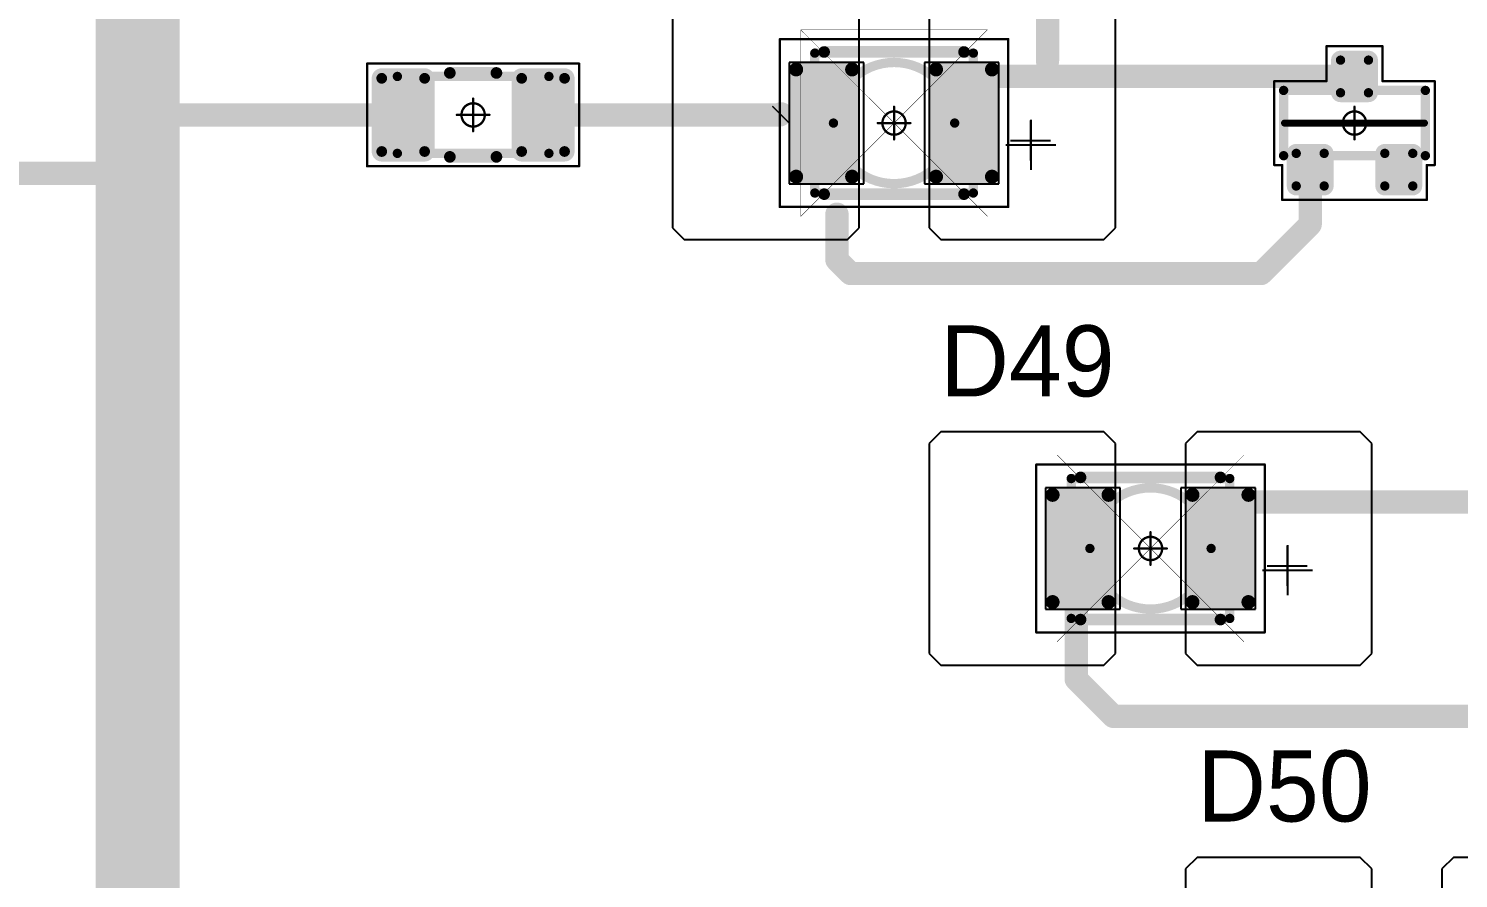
# Model space of a CAD drawing. Header units: millimetres. Extents: x 0 to 395, y 0 to 190.
# Drawn here: x 143.44 to 174.1, y 63.58 to 81.8 of the extents above; entities that cross this region are included whole.
import ezdxf

# ---------------------------------------------------------------- set-up
doc = ezdxf.new("R2010")
doc.units = ezdxf.units.MM
for name, color, linetype in [('Mechanical13', 56, 'Continuous'), ('Mechanical15', 56, 'Continuous'), ('Mechanical5', 56, 'Continuous'), ('TopLayer', 1, 'Continuous'), ('TopOverlay', 2, 'Continuous'), ('TopPaste', 8, 'Continuous'), ('TopSolder', 216, 'Continuous')]:
    doc.layers.add(name, color=color, linetype=linetype)

# ---------------------------------------------------------------- blocks, each defined once
blk = doc.blocks.new('SOT23_1136')
at = {"layer": 'Mechanical13', "const_width": 0.2}
for points in [[(-0.7, 1.52), (0.7, 1.52)], [(-0.7, 1.52), (-0.7, -1.52)], [(0.7, 1.52), (0.7, -1.52)], [(-0.7, -1.52), (0.7, -1.52)]]:
    blk.add_lwpolyline(points, dxfattribs=at)
at = {"layer": 'Mechanical13', "const_width": 0.1}
for points in [[(-0.75, 1.52, 1), (-0.65, 1.52, 1)], [(-0.75, 1.52, 1), (-0.65, 1.52, 1)], [(0.65, 1.52, 1), (0.75, 1.52, 1)], [(0.65, 1.52, 1), (0.75, 1.52, 1)], [(-0.75, -1.52, 1), (-0.65, -1.52, 1)], [(-0.75, -1.52, 1), (-0.65, -1.52, 1)], [(0.65, -1.52, 1), (0.75, -1.52, 1)], [(0.65, -1.52, 1), (0.75, -1.52, 1)]]:
    blk.add_lwpolyline(points, format="xyb", close=True, dxfattribs=at)
at = {"layer": 'Mechanical15', "const_width": 0.05}
for points in [[(-1.65, 1.55), (-1.65, -1.55)], [(-1.65, 1.55), (-0.9, 1.55)], [(-0.9, 1.72), (-0.9, 1.55)], [(-0.9, 1.72), (0.9, 1.72)], [(0.9, 1.72), (0.9, 0.6)], [(0.9, 0.6), (1.65, 0.6)], [(1.65, 0.6), (1.65, -0.6)], [(0, 0.35), (0, -0.35)], [(-0.35, 0), (0.35, 0)], [(0.9, -0.6), (1.65, -0.6)], [(0.9, -0.6), (0.9, -1.72)], [(-1.65, -1.55), (-0.9, -1.55)], [(-0.9, -1.55), (-0.9, -1.72)], [(-0.9, -1.72), (0.9, -1.72)]]:
    blk.add_lwpolyline(points, dxfattribs=at)
at = {"layer": 'Mechanical15'}
for points, const_width in [([(-1.662, 1.55, 1), (-1.637, 1.55, 1)], 0.025), ([(-1.662, 1.55, 1), (-1.637, 1.55, 1)], 0.025), ([(-0.913, 1.72, 1), (-0.888, 1.72, 1)], 0.025), ([(-0.913, 1.72, 1), (-0.888, 1.72, 1)], 0.025), ([(-0.913, 1.55, 1), (-0.888, 1.55, 1)], 0.025), ([(-0.913, 1.55, 1), (-0.888, 1.55, 1)], 0.025), ([(0.888, 1.72, 1), (0.913, 1.72, 1)], 0.025), ([(0.888, 1.72, 1), (0.913, 1.72, 1)], 0.025), ([(0.888, 0.6, 1), (0.913, 0.6, 1)], 0.025), ([(0.888, 0.6, 1), (0.913, 0.6, 1)], 0.025), ([(1.637, 0.6, 1), (1.662, 0.6, 1)], 0.025), ([(1.637, 0.6, 1), (1.662, 0.6, 1)], 0.025), ([(-0.012, 0.35, 1), (0.012, 0.35, 1)], 0.025), ([(-0.362, 0, 1), (-0.337, 0, 1)], 0.025), ([(0.25, 0, 1), (-0.25, 0, 1)], 0.05), ([(-0.262, 0, 1), (-0.238, 0, 1)], 0.025), ([(0.238, 0, 1), (0.262, 0, 1)], 0.025), ([(0.337, 0, 1), (0.362, 0, 1)], 0.025), ([(-0.012, -0.35, 1), (0.012, -0.35, 1)], 0.025), ([(0.888, -0.6, 1), (0.913, -0.6, 1)], 0.025), ([(0.888, -0.6, 1), (0.913, -0.6, 1)], 0.025), ([(1.637, -0.6, 1), (1.662, -0.6, 1)], 0.025), ([(1.637, -0.6, 1), (1.662, -0.6, 1)], 0.025), ([(-1.662, -1.55, 1), (-1.637, -1.55, 1)], 0.025), ([(-1.662, -1.55, 1), (-1.637, -1.55, 1)], 0.025), ([(-0.913, -1.55, 1), (-0.888, -1.55, 1)], 0.025), ([(-0.913, -1.55, 1), (-0.888, -1.55, 1)], 0.025), ([(-0.913, -1.72, 1), (-0.888, -1.72, 1)], 0.025), ([(-0.913, -1.72, 1), (-0.888, -1.72, 1)], 0.025), ([(0.888, -1.72, 1), (0.913, -1.72, 1)], 0.025), ([(0.888, -1.72, 1), (0.913, -1.72, 1)], 0.025)]:
    blk.add_lwpolyline(points, format="xyb", close=True, dxfattribs=dict(at, const_width=const_width))
at = {"layer": 'TopLayer', "const_width": 0.1}
for points in [[(-1.4, 1.25, 1), (-1.3, 1.25, 1)], [(-0.7, 1.25, 1), (-0.6, 1.25, 1)], [(-1.4, 0.65, 1), (-1.3, 0.65, 1)], [(-0.7, 0.65, 1), (-0.6, 0.65, 1)], [(0.6, 0.3, 1), (0.7, 0.3, 1)], [(1.3, 0.3, 1), (1.4, 0.3, 1)], [(0.6, -0.3, 1), (0.7, -0.3, 1)], [(1.3, -0.3, 1), (1.4, -0.3, 1)], [(-1.4, -0.65, 1), (-1.3, -0.65, 1)], [(-0.7, -0.65, 1), (-0.6, -0.65, 1)], [(-1.4, -1.25, 1), (-1.3, -1.25, 1)], [(-0.7, -1.25, 1), (-0.6, -1.25, 1)]]:
    blk.add_lwpolyline(points, format="xyb", close=True, dxfattribs=at)
at = {"layer": 'TopLayer'}
for points in [[(-1.45, 1.25), (-1.45, 0.65), (-0.55, 1.25), (-0.55, 0.65)], [(-1.35, 1.35), (-1.35, 0.55), (-0.65, 1.35), (-0.65, 0.55)], [(0.65, 0.4), (0.65, -0.4), (1.35, 0.4), (1.35, -0.4)], [(0.55, 0.3), (0.55, -0.3), (1.45, 0.3), (1.45, -0.3)], [(-1.35, -0.55), (-1.35, -1.35), (-0.65, -0.55), (-0.65, -1.35)], [(-1.45, -0.65), (-1.45, -1.25), (-0.55, -0.65), (-0.55, -1.25)]]:
    blk.add_solid(points, dxfattribs=at)
at = {"layer": 'TopOverlay', "const_width": 0.15}
blk.add_lwpolyline([(0, 1.5), (0, -1.5)], dxfattribs=at)
at = {"layer": 'TopOverlay', "const_width": 0.075}
for points in [[(-0.038, 1.5, 1), (0.038, 1.5, 1)], [(-0.038, -1.5, 1), (0.038, -1.5, 1)]]:
    blk.add_lwpolyline(points, format="xyb", close=True, dxfattribs=at)
at = {"layer": 'TopPaste', "const_width": 0.075}
for points in [[(-1.387, 1.25, 1), (-1.313, 1.25, 1)], [(-0.687, 1.25, 1), (-0.613, 1.25, 1)], [(-1.387, 0.65, 1), (-1.313, 0.65, 1)], [(-0.687, 0.65, 1), (-0.613, 0.65, 1)], [(0.613, 0.3, 1), (0.687, 0.3, 1)], [(1.313, 0.3, 1), (1.387, 0.3, 1)], [(0.613, -0.3, 1), (0.687, -0.3, 1)], [(1.313, -0.3, 1), (1.387, -0.3, 1)], [(-1.387, -0.65, 1), (-1.313, -0.65, 1)], [(-0.687, -0.65, 1), (-0.613, -0.65, 1)], [(-1.387, -1.25, 1), (-1.313, -1.25, 1)], [(-0.687, -1.25, 1), (-0.613, -1.25, 1)]]:
    blk.add_lwpolyline(points, format="xyb", close=True, dxfattribs=at)
at = {"layer": 'TopPaste'}
for points in [[(-1.425, 1.25), (-1.425, 0.65), (-0.575, 1.25), (-0.575, 0.65)], [(-1.35, 1.325), (-1.35, 0.575), (-0.65, 1.325), (-0.65, 0.575)], [(0.65, 0.375), (0.65, -0.375), (1.35, 0.375), (1.35, -0.375)], [(0.575, 0.3), (0.575, -0.3), (1.425, 0.3), (1.425, -0.3)], [(-1.35, -0.575), (-1.35, -1.325), (-0.65, -0.575), (-0.65, -1.325)], [(-1.425, -0.65), (-1.425, -1.25), (-0.575, -0.65), (-0.575, -1.25)]]:
    blk.add_solid(points, dxfattribs=at)
at = {"layer": 'TopSolder', "const_width": 0.202}
for points in [[(-1.451, 1.25, 1), (-1.249, 1.25, 1)], [(-0.751, 1.25, 1), (-0.549, 1.25, 1)], [(-1.451, 0.65, 1), (-1.249, 0.65, 1)], [(-0.751, 0.65, 1), (-0.549, 0.65, 1)], [(0.549, 0.3, 1), (0.751, 0.3, 1)], [(1.249, 0.3, 1), (1.451, 0.3, 1)], [(0.549, -0.3, 1), (0.751, -0.3, 1)], [(1.249, -0.3, 1), (1.451, -0.3, 1)], [(-1.451, -0.65, 1), (-1.249, -0.65, 1)], [(-0.751, -0.65, 1), (-0.549, -0.65, 1)], [(-1.451, -1.25, 1), (-1.249, -1.25, 1)], [(-0.751, -1.25, 1), (-0.549, -1.25, 1)]]:
    blk.add_lwpolyline(points, format="xyb", close=True, dxfattribs=at)
at = {"layer": 'TopSolder'}
for points in [[(-1.552, 1.25), (-1.552, 0.65), (-0.448, 1.25), (-0.448, 0.65)], [(-1.35, 1.452), (-1.35, 0.448), (-0.65, 1.452), (-0.65, 0.448)], [(0.65, 0.502), (0.65, -0.502), (1.35, 0.502), (1.35, -0.502)], [(0.448, 0.3), (0.448, -0.3), (1.552, 0.3), (1.552, -0.3)], [(-1.35, -0.448), (-1.35, -1.452), (-0.65, -0.448), (-0.65, -1.452)], [(-1.552, -0.65), (-1.552, -1.25), (-0.448, -0.65), (-0.448, -1.25)]]:
    blk.add_solid(points, dxfattribs=at)
blk = doc.blocks.new('RC1206S_1207')
at = {"layer": 'Mechanical13', "const_width": 0.2}
for points in [[(-1.625, 0.825), (-1.625, -0.825)], [(1.625, 0.825), (-1.625, 0.825)], [(1.625, 0.825), (1.625, -0.825)], [(1.625, -0.825), (-1.625, -0.825)]]:
    blk.add_lwpolyline(points, dxfattribs=at)
at = {"layer": 'Mechanical13', "const_width": 0.1}
for points in [[(-1.675, 0.825, 1), (-1.575, 0.825, 1)], [(-1.675, 0.825, 1), (-1.575, 0.825, 1)], [(1.575, 0.825, 1), (1.675, 0.825, 1)], [(1.575, 0.825, 1), (1.675, 0.825, 1)], [(-1.675, -0.825, 1), (-1.575, -0.825, 1)], [(-1.675, -0.825, 1), (-1.575, -0.825, 1)], [(1.575, -0.825, 1), (1.675, -0.825, 1)], [(1.575, -0.825, 1), (1.675, -0.825, 1)]]:
    blk.add_lwpolyline(points, format="xyb", close=True, dxfattribs=at)
at = {"layer": 'Mechanical15', "const_width": 0.05}
for points in [[(-2.275, 1.1), (-2.275, -1.1)], [(2.275, 1.1), (-2.275, 1.1)], [(2.275, 1.1), (2.275, -1.1)], [(0, 0.35), (0, -0.35)], [(0.35, 0), (-0.35, 0)], [(2.275, -1.1), (-2.275, -1.1)]]:
    blk.add_lwpolyline(points, dxfattribs=at)
at = {"layer": 'Mechanical15'}
for points, const_width in [([(-2.287, 1.1, 1), (-2.262, 1.1, 1)], 0.025), ([(-2.287, 1.1, 1), (-2.262, 1.1, 1)], 0.025), ([(2.262, 1.1, 1), (2.287, 1.1, 1)], 0.025), ([(2.262, 1.1, 1), (2.287, 1.1, 1)], 0.025), ([(-0.012, 0.35, 1), (0.012, 0.35, 1)], 0.025), ([(-0.362, 0, 1), (-0.337, 0, 1)], 0.025), ([(0.25, 0, 1), (-0.25, 0, 1)], 0.05), ([(-0.262, 0, 1), (-0.238, 0, 1)], 0.025), ([(0.238, 0, 1), (0.262, 0, 1)], 0.025), ([(0.337, 0, 1), (0.362, 0, 1)], 0.025), ([(-0.012, -0.35, 1), (0.012, -0.35, 1)], 0.025), ([(-2.287, -1.1, 1), (-2.262, -1.1, 1)], 0.025), ([(-2.287, -1.1, 1), (-2.262, -1.1, 1)], 0.025), ([(2.262, -1.1, 1), (2.287, -1.1, 1)], 0.025), ([(2.262, -1.1, 1), (2.287, -1.1, 1)], 0.025)]:
    blk.add_lwpolyline(points, format="xyb", close=True, dxfattribs=dict(at, const_width=const_width))
at = {"layer": 'TopLayer', "const_width": 0.115}
for points in [[(-2.018, 0.785, 1), (-1.903, 0.785, 1)], [(-1.098, 0.785, 1), (-0.983, 0.785, 1)], [(0.983, 0.785, 1), (1.098, 0.785, 1)], [(1.903, 0.785, 1), (2.018, 0.785, 1)], [(-2.018, -0.785, 1), (-1.903, -0.785, 1)], [(-1.098, -0.785, 1), (-0.983, -0.785, 1)], [(0.983, -0.785, 1), (1.098, -0.785, 1)], [(1.903, -0.785, 1), (2.018, -0.785, 1)]]:
    blk.add_lwpolyline(points, format="xyb", close=True, dxfattribs=at)
at = {"layer": 'TopLayer'}
for points in [[(-2.075, -0.785), (-0.925, -0.785), (-2.075, 0.785), (-0.925, 0.785)], [(-1.96, -0.9), (-1.04, -0.9), (-1.96, 0.9), (-1.04, 0.9)], [(0.925, -0.785), (2.075, -0.785), (0.925, 0.785), (2.075, 0.785)], [(1.04, -0.9), (1.96, -0.9), (1.04, 0.9), (1.96, 0.9)]]:
    blk.add_solid(points, dxfattribs=at)
at = {"layer": 'TopOverlay', "const_width": 0.25}
for points in [[(0.5, 0.9), (-0.5, 0.9)], [(0.5, -0.9), (-0.5, -0.9)]]:
    blk.add_lwpolyline(points, dxfattribs=at)
at = {"layer": 'TopOverlay', "const_width": 0.125}
for points in [[(-0.562, 0.9, 1), (-0.437, 0.9, 1)], [(0.437, 0.9, 1), (0.562, 0.9, 1)], [(-0.562, -0.9, 1), (-0.437, -0.9, 1)], [(0.437, -0.9, 1), (0.562, -0.9, 1)]]:
    blk.add_lwpolyline(points, format="xyb", close=True, dxfattribs=at)
at = {"layer": 'TopPaste', "const_width": 0.09}
for points in [[(-2.005, 0.785, 1), (-1.915, 0.785, 1)], [(-1.085, 0.785, 1), (-0.995, 0.785, 1)], [(0.995, 0.785, 1), (1.085, 0.785, 1)], [(1.915, 0.785, 1), (2.005, 0.785, 1)], [(-2.005, -0.785, 1), (-1.915, -0.785, 1)], [(-1.085, -0.785, 1), (-0.995, -0.785, 1)], [(0.995, -0.785, 1), (1.085, -0.785, 1)], [(1.915, -0.785, 1), (2.005, -0.785, 1)]]:
    blk.add_lwpolyline(points, format="xyb", close=True, dxfattribs=at)
at = {"layer": 'TopPaste'}
for points in [[(-2.05, -0.785), (-0.95, -0.785), (-2.05, 0.785), (-0.95, 0.785)], [(-1.96, -0.875), (-1.04, -0.875), (-1.96, 0.875), (-1.04, 0.875)], [(0.95, -0.785), (2.05, -0.785), (0.95, 0.785), (2.05, 0.785)], [(1.04, -0.875), (1.96, -0.875), (1.04, 0.875), (1.96, 0.875)]]:
    blk.add_solid(points, dxfattribs=at)
at = {"layer": 'TopSolder', "const_width": 0.215}
for points in [[(-2.068, 0.785, 1), (-1.853, 0.785, 1)], [(-1.148, 0.785, 1), (-0.933, 0.785, 1)], [(0.933, 0.785, 1), (1.148, 0.785, 1)], [(1.853, 0.785, 1), (2.068, 0.785, 1)], [(-2.068, -0.785, 1), (-1.853, -0.785, 1)], [(-1.148, -0.785, 1), (-0.933, -0.785, 1)], [(0.933, -0.785, 1), (1.148, -0.785, 1)], [(1.853, -0.785, 1), (2.068, -0.785, 1)]]:
    blk.add_lwpolyline(points, format="xyb", close=True, dxfattribs=at)
at = {"layer": 'TopSolder'}
for points in [[(-1.96, -1), (-1.04, -1), (-1.96, 1), (-1.04, 1)], [(1.04, -1), (1.96, -1), (1.04, 1), (1.96, 1)], [(-2.175, -0.785), (-0.825, -0.785), (-2.175, 0.785), (-0.825, 0.785)], [(0.825, -0.785), (2.175, -0.785), (0.825, 0.785), (2.175, 0.785)]]:
    blk.add_solid(points, dxfattribs=at)
blk = doc.blocks.new('T66G_4_1283')
at = {"layer": 'Mechanical13'}
for p, q in [((2.936, 0.071), (2.936, -1)), ((2.4, -0.464), (3.471, -0.464))]:
    blk.add_line(p, q, dxfattribs=at)
at = {"layer": 'Mechanical13', "const_width": 0.2}
for points in [[(-1.7, 1.5), (1.7, 1.5)], [(-1.7, -1.5), (-1.7, 1.5)], [(1.7, -1.5), (1.7, 1.5)], [(-1.7, -1.5), (1.7, -1.5)]]:
    blk.add_lwpolyline(points, dxfattribs=at)
at = {"layer": 'Mechanical13'}
for points, const_width in [([(-1.75, 1.5, 1), (-1.65, 1.5, 1)], 0.1), ([(-1.75, 1.5, 1), (-1.65, 1.5, 1)], 0.1), ([(1.65, 1.5, 1), (1.75, 1.5, 1)], 0.1), ([(1.65, 1.5, 1), (1.75, 1.5, 1)], 0.1), ([(1.3, 0, 1), (-1.3, 0, 1)], 0.2), ([(-1.35, 0, 1), (-1.25, 0, 1)], 0.1), ([(1.25, 0, 1), (1.35, 0, 1)], 0.1), ([(-1.75, -1.5, 1), (-1.65, -1.5, 1)], 0.1), ([(-1.75, -1.5, 1), (-1.65, -1.5, 1)], 0.1), ([(1.65, -1.5, 1), (1.75, -1.5, 1)], 0.1), ([(1.65, -1.5, 1), (1.75, -1.5, 1)], 0.1)]:
    blk.add_lwpolyline(points, format="xyb", close=True, dxfattribs=dict(at, const_width=const_width))
at = {"layer": 'Mechanical15', "const_width": 0.05}
for points in [[(-2.45, -1.8), (-2.45, 1.8)], [(-2.45, 1.8), (2.45, 1.8)], [(2.45, -1.8), (2.45, 1.8)], [(0, -0.35), (0, 0.35)], [(-0.35, 0), (0.35, 0)], [(-2.45, -1.8), (2.45, -1.8)]]:
    blk.add_lwpolyline(points, dxfattribs=at)
at = {"layer": 'Mechanical15'}
for points, const_width in [([(-2.462, 1.8, 1), (-2.438, 1.8, 1)], 0.025), ([(-2.462, 1.8, 1), (-2.438, 1.8, 1)], 0.025), ([(2.438, 1.8, 1), (2.462, 1.8, 1)], 0.025), ([(2.438, 1.8, 1), (2.462, 1.8, 1)], 0.025), ([(-0.012, 0.35, 1), (0.012, 0.35, 1)], 0.025), ([(-0.362, 0, 1), (-0.337, 0, 1)], 0.025), ([(0.25, 0, 1), (-0.25, 0, 1)], 0.05), ([(-0.262, 0, 1), (-0.238, 0, 1)], 0.025), ([(0.238, 0, 1), (0.262, 0, 1)], 0.025), ([(0.337, 0, 1), (0.362, 0, 1)], 0.025), ([(-0.012, -0.35, 1), (0.012, -0.35, 1)], 0.025), ([(-2.462, -1.8, 1), (-2.438, -1.8, 1)], 0.025), ([(-2.462, -1.8, 1), (-2.438, -1.8, 1)], 0.025), ([(2.438, -1.8, 1), (2.462, -1.8, 1)], 0.025), ([(2.438, -1.8, 1), (2.462, -1.8, 1)], 0.025)]:
    blk.add_lwpolyline(points, format="xyb", close=True, dxfattribs=dict(at, const_width=const_width))
at = {"layer": 'TopLayer'}
for p, q in [((-4.5, 2.5), (-4.75, 2.25)), ((-1, 2.5), (-4.5, 2.5)), ((-0.75, 2.25), (-1, 2.5)), ((1, 2.5), (0.75, 2.25)), ((4.5, 2.5), (1, 2.5)), ((4.75, 2.25), (4.5, 2.5)), ((-4.75, 2.25), (-4.75, -2.25)), ((-0.75, -2.25), (-0.75, 2.25)), ((0.75, 2.25), (0.75, -2.25)), ((4.75, -2.25), (4.75, 2.25)), ((-4.75, -2.25), (-4.5, -2.5)), ((-1, -2.5), (-0.75, -2.25)), ((0.75, -2.25), (1, -2.5)), ((4.5, -2.5), (4.75, -2.25)), ((-4.5, -2.5), (-1, -2.5)), ((1, -2.5), (4.5, -2.5))]:
    blk.add_line(p, q, dxfattribs=at)
at = {"layer": 'TopLayer', "const_width": 0.15}
for points in [[(-2.175, 1.15, 1), (-2.025, 1.15, 1)], [(-0.975, 1.15, 1), (-0.825, 1.15, 1)], [(0.825, 1.15, 1), (0.975, 1.15, 1)], [(2.025, 1.15, 1), (2.175, 1.15, 1)], [(-2.175, -1.15, 1), (-2.025, -1.15, 1)], [(-0.975, -1.15, 1), (-0.825, -1.15, 1)], [(0.825, -1.15, 1), (0.975, -1.15, 1)], [(2.025, -1.15, 1), (2.175, -1.15, 1)]]:
    blk.add_lwpolyline(points, format="xyb", close=True, dxfattribs=at)
at = {"layer": 'TopLayer'}
for points in [[(-0.9, 1.3), (-2.1, 1.3), (-0.9, -1.3), (-2.1, -1.3)], [(2.1, 1.3), (0.9, 1.3), (2.1, -1.3), (0.9, -1.3)], [(-0.75, 1.15), (-2.25, 1.15), (-0.75, -1.15), (-2.25, -1.15)], [(2.25, 1.15), (0.75, 1.15), (2.25, -1.15), (0.75, -1.15)]]:
    blk.add_solid(points, dxfattribs=at)
at = {"layer": 'TopOverlay'}
for p, q in [((2.928, 0.057), (2.928, -0.8)), ((2.5, -0.372), (3.357, -0.372))]:
    blk.add_line(p, q, dxfattribs=at)
at = {"layer": 'TopOverlay', "const_width": 0.25}
for points in [[(-1.5, 1.525), (1.5, 1.525)], [(-1.5, -1.525), (1.5, -1.525)]]:
    blk.add_lwpolyline(points, dxfattribs=at)
at = {"layer": 'TopOverlay', "const_width": 0.125}
for points in [[(-1.562, 1.525, 1), (-1.438, 1.525, 1)], [(1.438, 1.525, 1), (1.562, 1.525, 1)], [(-1.562, -1.525, 1), (-1.438, -1.525, 1)], [(1.438, -1.525, 1), (1.562, -1.525, 1)]]:
    blk.add_lwpolyline(points, format="xyb", close=True, dxfattribs=at)
at = {"layer": 'TopPaste', "const_width": 0.125}
for points in [[(-2.163, 1.15, 1), (-2.038, 1.15, 1)], [(-0.963, 1.15, 1), (-0.838, 1.15, 1)], [(0.838, 1.15, 1), (0.963, 1.15, 1)], [(2.038, 1.15, 1), (2.163, 1.15, 1)], [(-2.163, -1.15, 1), (-2.038, -1.15, 1)], [(-0.963, -1.15, 1), (-0.838, -1.15, 1)], [(0.838, -1.15, 1), (0.963, -1.15, 1)], [(2.038, -1.15, 1), (2.163, -1.15, 1)]]:
    blk.add_lwpolyline(points, format="xyb", close=True, dxfattribs=at)
at = {"layer": 'TopPaste'}
for points in [[(-0.9, 1.275), (-2.1, 1.275), (-0.9, -1.275), (-2.1, -1.275)], [(2.1, 1.275), (0.9, 1.275), (2.1, -1.275), (0.9, -1.275)], [(-0.775, 1.15), (-2.225, 1.15), (-0.775, -1.15), (-2.225, -1.15)], [(2.225, 1.15), (0.775, 1.15), (2.225, -1.15), (0.775, -1.15)]]:
    blk.add_solid(points, dxfattribs=at)
at = {"layer": 'TopSolder'}
for p, q in [((-2.25, 1.3), (-2.25, -1.3)), ((-0.65, 1.3), (-2.25, 1.3)), ((-0.65, -1.3), (-0.65, 1.3)), ((0.65, 1.3), (0.65, -1.3)), ((2.25, 1.3), (0.65, 1.3)), ((2.25, -1.3), (2.25, 1.3)), ((-2.25, -1.3), (-0.65, -1.3)), ((0.65, -1.3), (2.25, -1.3))]:
    blk.add_line(p, q, dxfattribs=at)
blk = doc.blocks.new('T66G_4_1284')
at = {"layer": 'Mechanical13'}
for p, q in [((2.936, 0.071), (2.936, -1)), ((2.4, -0.464), (3.471, -0.464))]:
    blk.add_line(p, q, dxfattribs=at)
at = {"layer": 'Mechanical13', "const_width": 0.2}
for points in [[(-1.7, 1.5), (1.7, 1.5)], [(-1.7, -1.5), (-1.7, 1.5)], [(1.7, -1.5), (1.7, 1.5)], [(-1.7, -1.5), (1.7, -1.5)]]:
    blk.add_lwpolyline(points, dxfattribs=at)
at = {"layer": 'Mechanical13'}
for points, const_width in [([(-1.75, 1.5, 1), (-1.65, 1.5, 1)], 0.1), ([(-1.75, 1.5, 1), (-1.65, 1.5, 1)], 0.1), ([(1.65, 1.5, 1), (1.75, 1.5, 1)], 0.1), ([(1.65, 1.5, 1), (1.75, 1.5, 1)], 0.1), ([(1.3, 0, 1), (-1.3, 0, 1)], 0.2), ([(-1.35, 0, 1), (-1.25, 0, 1)], 0.1), ([(1.25, 0, 1), (1.35, 0, 1)], 0.1), ([(-1.75, -1.5, 1), (-1.65, -1.5, 1)], 0.1), ([(-1.75, -1.5, 1), (-1.65, -1.5, 1)], 0.1), ([(1.65, -1.5, 1), (1.75, -1.5, 1)], 0.1), ([(1.65, -1.5, 1), (1.75, -1.5, 1)], 0.1)]:
    blk.add_lwpolyline(points, format="xyb", close=True, dxfattribs=dict(at, const_width=const_width))
at = {"layer": 'Mechanical15', "const_width": 0.05}
for points in [[(-2.45, -1.8), (-2.45, 1.8)], [(-2.45, 1.8), (2.45, 1.8)], [(2.45, -1.8), (2.45, 1.8)], [(0, -0.35), (0, 0.35)], [(-0.35, 0), (0.35, 0)], [(-2.45, -1.8), (2.45, -1.8)]]:
    blk.add_lwpolyline(points, dxfattribs=at)
at = {"layer": 'Mechanical15'}
for points, const_width in [([(-2.462, 1.8, 1), (-2.438, 1.8, 1)], 0.025), ([(-2.462, 1.8, 1), (-2.438, 1.8, 1)], 0.025), ([(2.438, 1.8, 1), (2.462, 1.8, 1)], 0.025), ([(2.438, 1.8, 1), (2.462, 1.8, 1)], 0.025), ([(-0.012, 0.35, 1), (0.012, 0.35, 1)], 0.025), ([(-0.362, 0, 1), (-0.337, 0, 1)], 0.025), ([(0.25, 0, 1), (-0.25, 0, 1)], 0.05), ([(-0.262, 0, 1), (-0.238, 0, 1)], 0.025), ([(0.238, 0, 1), (0.262, 0, 1)], 0.025), ([(0.337, 0, 1), (0.362, 0, 1)], 0.025), ([(-0.012, -0.35, 1), (0.012, -0.35, 1)], 0.025), ([(-2.462, -1.8, 1), (-2.438, -1.8, 1)], 0.025), ([(-2.462, -1.8, 1), (-2.438, -1.8, 1)], 0.025), ([(2.438, -1.8, 1), (2.462, -1.8, 1)], 0.025), ([(2.438, -1.8, 1), (2.462, -1.8, 1)], 0.025)]:
    blk.add_lwpolyline(points, format="xyb", close=True, dxfattribs=dict(at, const_width=const_width))
at = {"layer": 'TopLayer'}
for p, q in [((-4.5, 2.5), (-4.75, 2.25)), ((-1, 2.5), (-4.5, 2.5)), ((-0.75, 2.25), (-1, 2.5)), ((1, 2.5), (0.75, 2.25)), ((4.5, 2.5), (1, 2.5)), ((4.75, 2.25), (4.5, 2.5)), ((-4.75, 2.25), (-4.75, -2.25)), ((-0.75, -2.25), (-0.75, 2.25)), ((0.75, 2.25), (0.75, -2.25)), ((4.75, -2.25), (4.75, 2.25)), ((-4.75, -2.25), (-4.5, -2.5)), ((-1, -2.5), (-0.75, -2.25)), ((0.75, -2.25), (1, -2.5)), ((4.5, -2.5), (4.75, -2.25)), ((-4.5, -2.5), (-1, -2.5)), ((1, -2.5), (4.5, -2.5))]:
    blk.add_line(p, q, dxfattribs=at)
at = {"layer": 'TopLayer', "const_width": 0.15}
for points in [[(-2.175, 1.15, 1), (-2.025, 1.15, 1)], [(-0.975, 1.15, 1), (-0.825, 1.15, 1)], [(0.825, 1.15, 1), (0.975, 1.15, 1)], [(2.025, 1.15, 1), (2.175, 1.15, 1)], [(-2.175, -1.15, 1), (-2.025, -1.15, 1)], [(-0.975, -1.15, 1), (-0.825, -1.15, 1)], [(0.825, -1.15, 1), (0.975, -1.15, 1)], [(2.025, -1.15, 1), (2.175, -1.15, 1)]]:
    blk.add_lwpolyline(points, format="xyb", close=True, dxfattribs=at)
at = {"layer": 'TopLayer'}
for points in [[(-0.9, 1.3), (-2.1, 1.3), (-0.9, -1.3), (-2.1, -1.3)], [(2.1, 1.3), (0.9, 1.3), (2.1, -1.3), (0.9, -1.3)], [(-0.75, 1.15), (-2.25, 1.15), (-0.75, -1.15), (-2.25, -1.15)], [(2.25, 1.15), (0.75, 1.15), (2.25, -1.15), (0.75, -1.15)]]:
    blk.add_solid(points, dxfattribs=at)
at = {"layer": 'TopOverlay'}
for p, q in [((2.928, 0.057), (2.928, -0.8)), ((2.5, -0.372), (3.357, -0.372))]:
    blk.add_line(p, q, dxfattribs=at)
at = {"layer": 'TopOverlay', "const_width": 0.25}
for points in [[(-1.5, 1.525), (1.5, 1.525)], [(-1.5, -1.525), (1.5, -1.525)]]:
    blk.add_lwpolyline(points, dxfattribs=at)
at = {"layer": 'TopOverlay', "const_width": 0.125}
for points in [[(-1.562, 1.525, 1), (-1.438, 1.525, 1)], [(1.438, 1.525, 1), (1.562, 1.525, 1)], [(-1.562, -1.525, 1), (-1.438, -1.525, 1)], [(1.438, -1.525, 1), (1.562, -1.525, 1)]]:
    blk.add_lwpolyline(points, format="xyb", close=True, dxfattribs=at)
at = {"layer": 'TopPaste', "const_width": 0.125}
for points in [[(-2.163, 1.15, 1), (-2.038, 1.15, 1)], [(-0.963, 1.15, 1), (-0.838, 1.15, 1)], [(0.838, 1.15, 1), (0.963, 1.15, 1)], [(2.038, 1.15, 1), (2.163, 1.15, 1)], [(-2.163, -1.15, 1), (-2.038, -1.15, 1)], [(-0.963, -1.15, 1), (-0.838, -1.15, 1)], [(0.838, -1.15, 1), (0.963, -1.15, 1)], [(2.038, -1.15, 1), (2.163, -1.15, 1)]]:
    blk.add_lwpolyline(points, format="xyb", close=True, dxfattribs=at)
at = {"layer": 'TopPaste'}
for points in [[(-0.9, 1.275), (-2.1, 1.275), (-0.9, -1.275), (-2.1, -1.275)], [(2.1, 1.275), (0.9, 1.275), (2.1, -1.275), (0.9, -1.275)], [(-0.775, 1.15), (-2.225, 1.15), (-0.775, -1.15), (-2.225, -1.15)], [(2.225, 1.15), (0.775, 1.15), (2.225, -1.15), (0.775, -1.15)]]:
    blk.add_solid(points, dxfattribs=at)
at = {"layer": 'TopSolder'}
for p, q in [((-2.25, 1.3), (-2.25, -1.3)), ((-0.65, 1.3), (-2.25, 1.3)), ((-0.65, -1.3), (-0.65, 1.3)), ((0.65, 1.3), (0.65, -1.3)), ((2.25, 1.3), (0.65, 1.3)), ((2.25, -1.3), (2.25, 1.3)), ((-2.25, -1.3), (-0.65, -1.3)), ((0.65, -1.3), (2.25, -1.3))]:
    blk.add_line(p, q, dxfattribs=at)
blk = doc.blocks.new('T66G_4_1285')
at = {"layer": 'Mechanical13'}
for p, q in [((2.936, 0.071), (2.936, -1)), ((2.4, -0.464), (3.471, -0.464))]:
    blk.add_line(p, q, dxfattribs=at)
at = {"layer": 'Mechanical13', "const_width": 0.2}
for points in [[(-1.7, 1.5), (1.7, 1.5)], [(-1.7, -1.5), (-1.7, 1.5)], [(1.7, -1.5), (1.7, 1.5)], [(-1.7, -1.5), (1.7, -1.5)]]:
    blk.add_lwpolyline(points, dxfattribs=at)
at = {"layer": 'Mechanical13'}
for points, const_width in [([(-1.75, 1.5, 1), (-1.65, 1.5, 1)], 0.1), ([(-1.75, 1.5, 1), (-1.65, 1.5, 1)], 0.1), ([(1.65, 1.5, 1), (1.75, 1.5, 1)], 0.1), ([(1.65, 1.5, 1), (1.75, 1.5, 1)], 0.1), ([(1.3, 0, 1), (-1.3, 0, 1)], 0.2), ([(-1.35, 0, 1), (-1.25, 0, 1)], 0.1), ([(1.25, 0, 1), (1.35, 0, 1)], 0.1), ([(-1.75, -1.5, 1), (-1.65, -1.5, 1)], 0.1), ([(-1.75, -1.5, 1), (-1.65, -1.5, 1)], 0.1), ([(1.65, -1.5, 1), (1.75, -1.5, 1)], 0.1), ([(1.65, -1.5, 1), (1.75, -1.5, 1)], 0.1)]:
    blk.add_lwpolyline(points, format="xyb", close=True, dxfattribs=dict(at, const_width=const_width))
at = {"layer": 'Mechanical15', "const_width": 0.05}
for points in [[(-2.45, -1.8), (-2.45, 1.8)], [(-2.45, 1.8), (2.45, 1.8)], [(2.45, -1.8), (2.45, 1.8)], [(0, -0.35), (0, 0.35)], [(-0.35, 0), (0.35, 0)], [(-2.45, -1.8), (2.45, -1.8)]]:
    blk.add_lwpolyline(points, dxfattribs=at)
at = {"layer": 'Mechanical15'}
for points, const_width in [([(-2.462, 1.8, 1), (-2.438, 1.8, 1)], 0.025), ([(-2.462, 1.8, 1), (-2.438, 1.8, 1)], 0.025), ([(2.438, 1.8, 1), (2.462, 1.8, 1)], 0.025), ([(2.438, 1.8, 1), (2.462, 1.8, 1)], 0.025), ([(-0.012, 0.35, 1), (0.012, 0.35, 1)], 0.025), ([(-0.362, 0, 1), (-0.337, 0, 1)], 0.025), ([(0.25, 0, 1), (-0.25, 0, 1)], 0.05), ([(-0.262, 0, 1), (-0.238, 0, 1)], 0.025), ([(0.238, 0, 1), (0.262, 0, 1)], 0.025), ([(0.337, 0, 1), (0.362, 0, 1)], 0.025), ([(-0.012, -0.35, 1), (0.012, -0.35, 1)], 0.025), ([(-2.462, -1.8, 1), (-2.438, -1.8, 1)], 0.025), ([(-2.462, -1.8, 1), (-2.438, -1.8, 1)], 0.025), ([(2.438, -1.8, 1), (2.462, -1.8, 1)], 0.025), ([(2.438, -1.8, 1), (2.462, -1.8, 1)], 0.025)]:
    blk.add_lwpolyline(points, format="xyb", close=True, dxfattribs=dict(at, const_width=const_width))
at = {"layer": 'TopLayer'}
for p, q in [((-4.5, 2.5), (-4.75, 2.25)), ((-1, 2.5), (-4.5, 2.5)), ((-0.75, 2.25), (-1, 2.5)), ((1, 2.5), (0.75, 2.25)), ((4.5, 2.5), (1, 2.5)), ((4.75, 2.25), (4.5, 2.5)), ((-4.75, 2.25), (-4.75, -2.25)), ((-0.75, -2.25), (-0.75, 2.25)), ((0.75, 2.25), (0.75, -2.25)), ((4.75, -2.25), (4.75, 2.25)), ((-4.75, -2.25), (-4.5, -2.5)), ((-1, -2.5), (-0.75, -2.25)), ((0.75, -2.25), (1, -2.5)), ((4.5, -2.5), (4.75, -2.25)), ((-4.5, -2.5), (-1, -2.5)), ((1, -2.5), (4.5, -2.5))]:
    blk.add_line(p, q, dxfattribs=at)
at = {"layer": 'TopLayer', "const_width": 0.15}
for points in [[(-2.175, 1.15, 1), (-2.025, 1.15, 1)], [(-0.975, 1.15, 1), (-0.825, 1.15, 1)], [(0.825, 1.15, 1), (0.975, 1.15, 1)], [(2.025, 1.15, 1), (2.175, 1.15, 1)], [(-2.175, -1.15, 1), (-2.025, -1.15, 1)], [(-0.975, -1.15, 1), (-0.825, -1.15, 1)], [(0.825, -1.15, 1), (0.975, -1.15, 1)], [(2.025, -1.15, 1), (2.175, -1.15, 1)]]:
    blk.add_lwpolyline(points, format="xyb", close=True, dxfattribs=at)
at = {"layer": 'TopLayer'}
for points in [[(-0.9, 1.3), (-2.1, 1.3), (-0.9, -1.3), (-2.1, -1.3)], [(2.1, 1.3), (0.9, 1.3), (2.1, -1.3), (0.9, -1.3)], [(-0.75, 1.15), (-2.25, 1.15), (-0.75, -1.15), (-2.25, -1.15)], [(2.25, 1.15), (0.75, 1.15), (2.25, -1.15), (0.75, -1.15)]]:
    blk.add_solid(points, dxfattribs=at)
at = {"layer": 'TopOverlay'}
for p, q in [((2.928, 0.057), (2.928, -0.8)), ((2.5, -0.372), (3.357, -0.372))]:
    blk.add_line(p, q, dxfattribs=at)
at = {"layer": 'TopOverlay', "const_width": 0.25}
for points in [[(-1.5, 1.525), (1.5, 1.525)], [(-1.5, -1.525), (1.5, -1.525)]]:
    blk.add_lwpolyline(points, dxfattribs=at)
at = {"layer": 'TopOverlay', "const_width": 0.125}
for points in [[(-1.562, 1.525, 1), (-1.438, 1.525, 1)], [(1.438, 1.525, 1), (1.562, 1.525, 1)], [(-1.562, -1.525, 1), (-1.438, -1.525, 1)], [(1.438, -1.525, 1), (1.562, -1.525, 1)]]:
    blk.add_lwpolyline(points, format="xyb", close=True, dxfattribs=at)
at = {"layer": 'TopPaste', "const_width": 0.125}
for points in [[(-2.163, 1.15, 1), (-2.038, 1.15, 1)], [(-0.963, 1.15, 1), (-0.838, 1.15, 1)], [(0.838, 1.15, 1), (0.963, 1.15, 1)], [(2.038, 1.15, 1), (2.163, 1.15, 1)], [(-2.163, -1.15, 1), (-2.038, -1.15, 1)], [(-0.963, -1.15, 1), (-0.838, -1.15, 1)], [(0.838, -1.15, 1), (0.963, -1.15, 1)], [(2.038, -1.15, 1), (2.163, -1.15, 1)]]:
    blk.add_lwpolyline(points, format="xyb", close=True, dxfattribs=at)
at = {"layer": 'TopPaste'}
for points in [[(-0.9, 1.275), (-2.1, 1.275), (-0.9, -1.275), (-2.1, -1.275)], [(2.1, 1.275), (0.9, 1.275), (2.1, -1.275), (0.9, -1.275)], [(-0.775, 1.15), (-2.225, 1.15), (-0.775, -1.15), (-2.225, -1.15)], [(2.225, 1.15), (0.775, 1.15), (2.225, -1.15), (0.775, -1.15)]]:
    blk.add_solid(points, dxfattribs=at)
at = {"layer": 'TopSolder'}
for p, q in [((-2.25, 1.3), (-2.25, -1.3)), ((-0.65, 1.3), (-2.25, 1.3)), ((-0.65, -1.3), (-0.65, 1.3)), ((0.65, 1.3), (0.65, -1.3)), ((2.25, 1.3), (0.65, 1.3)), ((2.25, -1.3), (2.25, 1.3)), ((-2.25, -1.3), (-0.65, -1.3)), ((0.65, -1.3), (2.25, -1.3))]:
    blk.add_line(p, q, dxfattribs=at)

msp = doc.modelspace()

# ---------------------------------------------------------------- linework, layer by layer
at = {"layer": 'Mechanical5'}
for points, const_width in [([(160, 77.777), (164, 81.777)], 0.01), ([(160, 81.777), (164, 77.777)], 0.01), ([(160, 81.777), (164, 81.777)], 0.001), ([(160, 77.777), (160, 81.777)], 0.001), ([(164, 77.777), (164, 81.777)], 0.001), ([(160, 77.777), (164, 77.777)], 0.001), ([(165.5, 68.652), (169.5, 72.652)], 0.01), ([(165.5, 72.652), (169.5, 68.652)], 0.01), ([(165.5, 68.652), (165.5, 72.652)], 0.001), ([(165.5, 72.652), (169.5, 72.652)], 0.001), ([(169.5, 68.652), (169.5, 72.652)], 0.001), ([(165.5, 68.652), (169.5, 68.652)], 0.001)]:
    msp.add_lwpolyline(points, dxfattribs=dict(at, const_width=const_width))
for points, const_width in [([(159.998, 81.777, 1), (160.003, 81.777, 1)], 0.005), ([(160, 81.777, 1), (160, 81.777, 1)], 0.0005), ([(160, 81.777, 1), (160, 81.777, 1)], 0.0005), ([(163.998, 81.777, 1), (164.003, 81.777, 1)], 0.005), ([(164, 81.777, 1), (164, 81.777, 1)], 0.0005), ([(164, 81.777, 1), (164, 81.777, 1)], 0.0005), ([(159.998, 77.777, 1), (160.003, 77.777, 1)], 0.005), ([(160, 77.777, 1), (160, 77.777, 1)], 0.0005), ([(160, 77.777, 1), (160, 77.777, 1)], 0.0005), ([(163.998, 77.777, 1), (164.003, 77.777, 1)], 0.005), ([(164, 77.777, 1), (164, 77.777, 1)], 0.0005), ([(164, 77.777, 1), (164, 77.777, 1)], 0.0005), ([(165.498, 72.652, 1), (165.503, 72.652, 1)], 0.005), ([(165.5, 72.652, 1), (165.5, 72.652, 1)], 0.0005), ([(165.5, 72.652, 1), (165.5, 72.652, 1)], 0.0005), ([(169.498, 72.652, 1), (169.503, 72.652, 1)], 0.005), ([(169.5, 72.652, 1), (169.5, 72.652, 1)], 0.0005), ([(169.5, 72.652, 1), (169.5, 72.652, 1)], 0.0005), ([(165.498, 68.652, 1), (165.503, 68.652, 1)], 0.005), ([(165.5, 68.652, 1), (165.5, 68.652, 1)], 0.0005), ([(165.5, 68.652, 1), (165.5, 68.652, 1)], 0.0005), ([(169.498, 68.652, 1), (169.503, 68.652, 1)], 0.005), ([(169.5, 68.652, 1), (169.5, 68.652, 1)], 0.0005), ([(169.5, 68.652, 1), (169.5, 68.652, 1)], 0.0005)]:
    msp.add_lwpolyline(points, format="xyb", close=True, dxfattribs=dict(at, const_width=const_width))
at = {"layer": 'TopLayer'}
for points, const_width in [([(165.291, 81.113), (165.291, 85.3)], 0.5), ([(145.775, 80.425), (145.775, 84.225)], 1.8), ([(145.775, 78.775), (145.775, 80.425)], 1.8), ([(163.5, 80.277), (164, 80.777)], 0.5), ([(164, 80.777), (171.875, 80.777)], 0.5), ([(145.525, 80.675), (145.775, 80.425)], 0.5), ([(145.775, 80.425), (146.248, 79.952)], 0.5), ([(163.5, 79.777), (163.5, 80.277)], 0.5), ([(146.248, 79.952), (151.472, 79.952)], 0.5), ([(154.472, 79.952), (159.552, 79.952)], 0.5), ([(159.552, 79.952), (159.575, 79.975)], 0.5), ([(145.775, 56.675), (145.775, 78.775)], 1.8), ([(142.575, 78.7), (145.7, 78.7)], 0.5), ([(145.7, 78.7), (145.775, 78.775)], 0.5), ([(170.925, 77.605), (170.925, 78.777)], 0.5), ([(160.775, 76.843), (160.775, 77.822)], 0.5), ([(169.87, 76.55), (170.925, 77.605)], 0.5), ([(160.775, 76.843), (161.068, 76.55)], 0.5), ([(161.068, 76.55), (169.87, 76.55)], 0.5), ([(169, 71.152), (169.5, 71.652)], 0.5), ([(169.5, 71.652), (176.694, 71.652)], 0.5), ([(169, 70.652), (169, 71.152)], 0.5), ([(165.906, 67.85), (165.906, 70.652)], 0.5), ([(165.906, 67.85), (166.706, 67.05)], 0.5), ([(166.706, 67.05), (175.744, 67.05)], 0.5)]:
    msp.add_lwpolyline(points, dxfattribs=dict(at, const_width=const_width))
for points, const_width in [([(145.325, 80.425, 1), (146.225, 80.425, 1)], 0.9), ([(145.325, 80.425, 1), (146.225, 80.425, 1)], 0.9), ([(165.166, 81.113, 1), (165.416, 81.113, 1)], 0.25), ([(163.875, 80.777, 1), (164.125, 80.777, 1)], 0.25), ([(163.875, 80.777, 1), (164.125, 80.777, 1)], 0.25), ([(171.75, 80.777, 1), (172, 80.777, 1)], 0.25), ([(145.4, 80.675, 1), (145.65, 80.675, 1)], 0.25), ([(145.65, 80.425, 1), (145.9, 80.425, 1)], 0.25), ([(145.65, 80.425, 1), (145.9, 80.425, 1)], 0.25), ([(163.375, 80.277, 1), (163.625, 80.277, 1)], 0.25), ([(163.375, 80.277, 1), (163.625, 80.277, 1)], 0.25), ([(146.123, 79.952, 1), (146.373, 79.952, 1)], 0.25), ([(146.123, 79.952, 1), (146.373, 79.952, 1)], 0.25), ([(151.347, 79.952, 1), (151.597, 79.952, 1)], 0.25), ([(154.347, 79.952, 1), (154.597, 79.952, 1)], 0.25), ([(159.427, 79.952, 1), (159.677, 79.952, 1)], 0.25), ([(159.427, 79.952, 1), (159.677, 79.952, 1)], 0.25), ([(159.45, 79.975, 1), (159.7, 79.975, 1)], 0.25), ([(163.375, 79.777, 1), (163.625, 79.777, 1)], 0.25), ([(145.325, 78.775, 1), (146.225, 78.775, 1)], 0.9), ([(145.325, 78.775, 1), (146.225, 78.775, 1)], 0.9), ([(145.575, 78.7, 1), (145.825, 78.7, 1)], 0.25), ([(145.575, 78.7, 1), (145.825, 78.7, 1)], 0.25), ([(145.65, 78.775, 1), (145.9, 78.775, 1)], 0.25), ([(170.8, 78.777, 1), (171.05, 78.777, 1)], 0.25), ([(160.65, 77.822, 1), (160.9, 77.822, 1)], 0.25), ([(170.8, 77.605, 1), (171.05, 77.605, 1)], 0.25), ([(170.8, 77.605, 1), (171.05, 77.605, 1)], 0.25), ([(160.65, 76.843, 1), (160.9, 76.843, 1)], 0.25), ([(160.65, 76.843, 1), (160.9, 76.843, 1)], 0.25), ([(160.943, 76.55, 1), (161.193, 76.55, 1)], 0.25), ([(160.943, 76.55, 1), (161.193, 76.55, 1)], 0.25), ([(169.745, 76.55, 1), (169.995, 76.55, 1)], 0.25), ([(169.745, 76.55, 1), (169.995, 76.55, 1)], 0.25), ([(169.375, 71.652, 1), (169.625, 71.652, 1)], 0.25), ([(169.375, 71.652, 1), (169.625, 71.652, 1)], 0.25), ([(168.875, 71.152, 1), (169.125, 71.152, 1)], 0.25), ([(168.875, 71.152, 1), (169.125, 71.152, 1)], 0.25), ([(165.781, 70.652, 1), (166.031, 70.652, 1)], 0.25), ([(168.875, 70.652, 1), (169.125, 70.652, 1)], 0.25), ([(165.781, 67.85, 1), (166.031, 67.85, 1)], 0.25), ([(165.781, 67.85, 1), (166.031, 67.85, 1)], 0.25), ([(166.581, 67.05, 1), (166.831, 67.05, 1)], 0.25), ([(166.581, 67.05, 1), (166.831, 67.05, 1)], 0.25)]:
    msp.add_lwpolyline(points, format="xyb", close=True, dxfattribs=dict(at, const_width=const_width))

# ---------------------------------------------------------------- block references
for name, p, rotation in [('T66G_4_1285', (162, 79.777), 360), ('SOT23_1136', (171.875, 79.777), 90), ('RC1206S_1207', (152.972, 79.952), 180), ('T66G_4_1284', (167.5, 70.652), 360), ('T66G_4_1283', (173, 61.527), 360)]:
    msp.add_blockref(name, p, dxfattribs=dict(rotation=rotation))

# ---------------------------------------------------------------- texts
at = {"layer": 'TopOverlay'}
for s, p in [('D49', (162.992, 73.914)), ('D50', (168.504, 64.795))]:
    msp.add_text(s, height=1.524, dxfattribs=at).set_placement(p)

doc.saveas('drawing.dxf')
